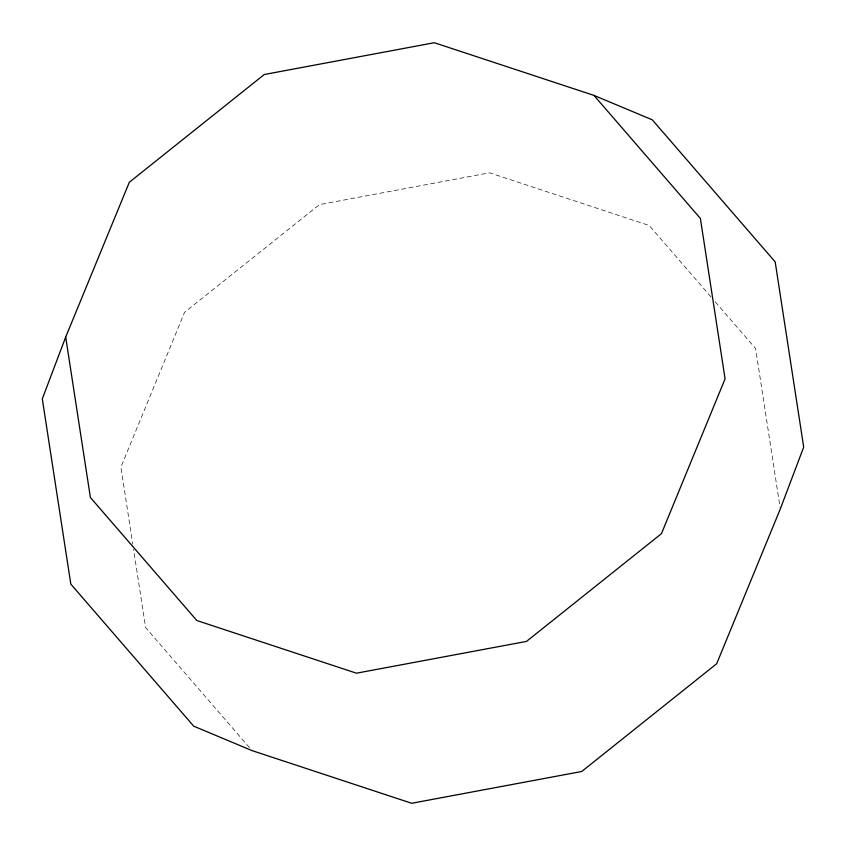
<?xml version="1.0" encoding="UTF-8"?>
<svg xmlns="http://www.w3.org/2000/svg" width="846" height="846" viewBox="0 0 846 846"><rect width="100%" height="100%" fill="white"/><g stroke="black" fill="none" stroke-linecap="round" stroke-linejoin="round"><path stroke-width="0.63" stroke-dasharray="4.23 3.17" d="M710.968 296.925L649.178 225.48L489.548 172.806L319.481 204.595L184.555 312.333L120.915 467.151L132.759 544.094M715.261 301.885L755.605 348.51L780.107 507.632M249.464 747.621L145.618 627.573L133.562 549.318"/><path stroke-width="1.27" d="M65.692 337.068L42.3 398.878L70.821 584.11L193.713 726.175L252.045 750.603L411.674 803.277L581.731 771.489L716.668 663.75L780.308 508.932L803.7 447.122L775.179 261.89L652.287 119.825L593.955 95.397L434.326 42.723L264.269 74.511L129.332 182.25L65.692 337.068L90.395 497.49L196.822 620.52L356.452 673.194L526.519 641.405L661.445 533.667L725.085 378.849L700.382 218.427L593.955 95.397"/></g></svg>
